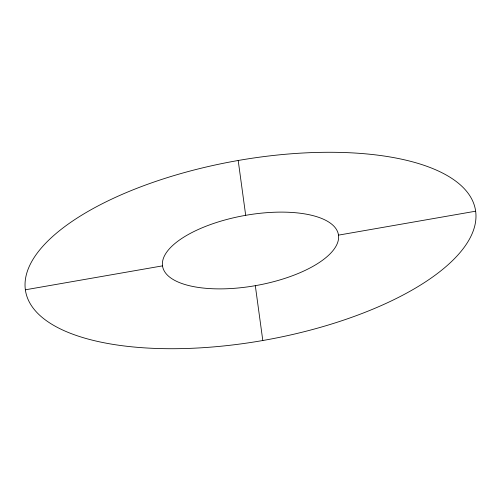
<?xml version="1.0" encoding="UTF-8"?>
<svg xmlns="http://www.w3.org/2000/svg" width="501" height="501" viewBox="0 0 501 501"><rect width="100%" height="100%" fill="white"/><g stroke="black" fill="none" stroke-linecap="round" stroke-linejoin="round"><path stroke-width="0.75" d="M25.357 289.803L162.512 265.862M338.488 235.138A89.328 35.477 -10.3 0 0 202.341 227.717A89.328 35.477 -10.3 0 0 210.67 288.645A89.328 35.477 -10.3 0 0 338.488 235.138L475.643 211.197A228.581 90.781 -10.3 0 0 127.273 192.196A228.581 90.781 -10.3 0 0 148.584 348.107A228.581 90.781 -10.3 0 0 475.643 211.197M238.194 160.483L245.69 215.324M255.31 285.676L262.806 340.517"/></g></svg>
